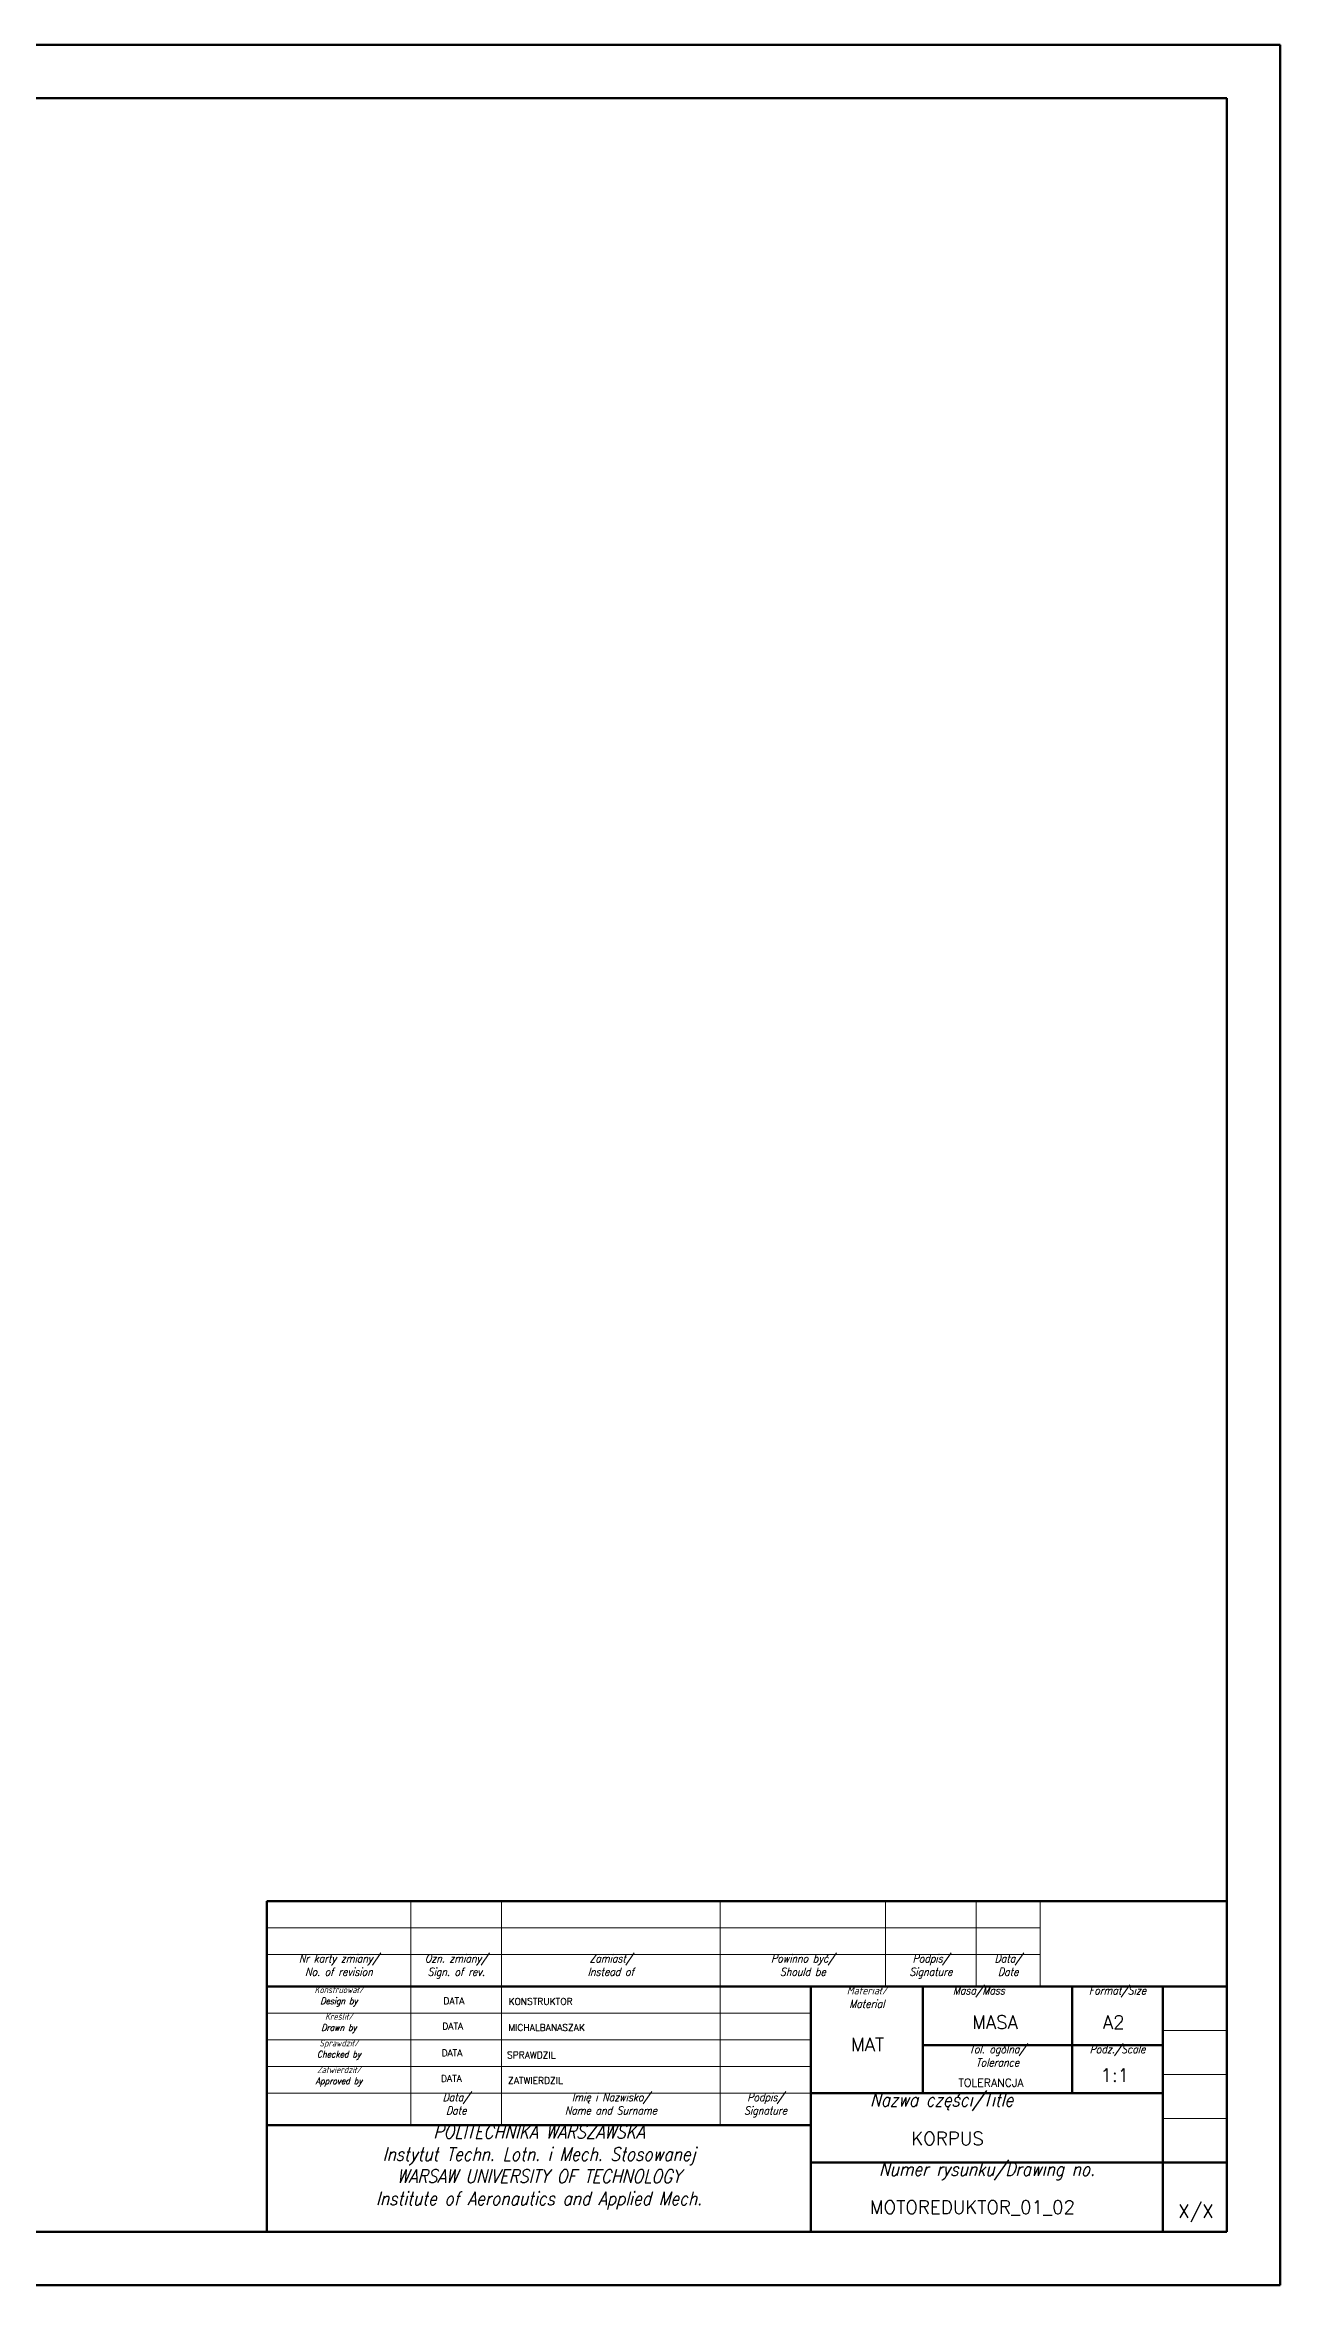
# Model space of a CAD drawing. Header units: millimetres. Extents: x 167046 to 168092, y 42817 to 43237.
# Drawn here: x 167568.6 to 167800.3, y 42816.7 to 43236.7 of the extents above; entities that cross this region are included whole.
import ezdxf
from ezdxf.enums import TextEntityAlignment as Align

# ---------------------------------------------------------------- set-up
doc = ezdxf.new("R2010")
doc.units = ezdxf.units.MM
doc.header["$LTSCALE"] = 0.5
for name, color, linetype, lineweight in [('111-NAPISY', 111, 'Continuous', 18), ('4-CIENKA CIĄGŁA', 4, 'Continuous', 18), ('41-GRUBA CIĄGŁA', 41, 'Continuous', 50)]:
    doc.layers.add(name, color=color, linetype=linetype, lineweight=lineweight)
doc.styles.get("Standard").update_dxf_attribs({"font": 'simplex.shx', "width": 0.85, "oblique": 15})

# ---------------------------------------------------------------- blocks, each defined once
blk = doc.blocks.new('A$Cdcd1f81a')
at = {"layer": '4-CIENKA CIĄGŁA'}
for p, q in [((27, 20), (27, 62)), ((44, 20), (44, 62)), ((85, 20), (85, 62)), ((116, 46), (116, 62)), ((133, 46), (133, 62)), ((145, 46), (145, 62)), ((0, 57), (145, 57)), ((0, 52), (145, 52)), ((0, 41), (102, 41)), ((0, 36), (102, 36)), ((168, 37.75), (180, 37.75)), ((0, 31), (102, 31)), ((168, 29.5), (180, 29.5)), ((0, 26), (102, 26)), ((168, 21.25), (180, 21.25))]:
    blk.add_line(p, q, dxfattribs=at)
at = {"layer": '41-GRUBA CIĄGŁA'}
for p, q in [((0, 62), (180, 62)), ((0, 0), (0, 62)), ((0, 46), (180, 46)), ((102, 0), (102, 46)), ((123, 26), (123, 46)), ((151, 26), (151, 46)), ((168, 26), (168, 46)), ((123, 35), (168, 35)), ((102, 26), (168, 26)), ((168, 26), (168, 0)), ((0, 20), (102, 20)), ((102, 13), (168, 13)), ((168, 13), (180, 13))]:
    blk.add_line(p, q, dxfattribs=at)
at = {"layer": '111-NAPISY', "attachment_point": 1}
for s, width, heights, insert, char_height in [('\\pxb0.33333,qc;Nr karty zmiany/\\P\\pb0.25;No. of revision', 27, [7.24], (0, 52), 1.5), ('\\pxb0.33333,qc;Ozn. zmiany/\\P\\pb0.33333;Sign. of rev.', 17, [6], (27, 52), 1.5), ('\\pxb0.33333,qc;Zamiast/\\PInstead of', 41, [6], (44, 52), 1.5), ('\\pxb0.33333,qc;Powinno być/\\PShould be', 31, [6], (85, 52), 1.5), ('\\pxb0.33333,qc;Podpis/\\PSignature', 17, [6], (116, 52), 1.5), ('\\pxb0.33333,qc;Data/\\PDate', 12, [6], (133, 52), 1.5), ('\\pxb0.332,qc;Masa/Mass', 21, [2.51], (123, 46), 1.5), ('\\pxb0.332,qc;Format/Size', 17, [2.51], (151, 46), 1.5), ('\\pxb0.25,qc;Konstruował/\\PDesign by', 27, [5], (0, 46), 1.25), ('\\pxb0.332,qc;Materiał/\\PMaterial', 21, [6], (102, 46), 1.5), ('\\pxb0.25333,qc;{\\H0.83333x;Kreślił/\\PDrawn by}', 27, [5], (0, 41), 1.5), ('\\pxb0.25,qc;Sprawdził/\\PChecked by', 27, [5], (0, 36), 1.25), ('\\pxb0.332,qc;Tol. ogólna/\\PTolerance', 28, [5.65], (123, 35), 1.5), ('\\pxb0.332,qc;Podz./Scale', 17, [2.51], (151, 35), 1.5), ('\\pxb0.25333,qc;Zatwierdził/\\PApproved by', 27, [5], (0, 31), 1.25), ('\\pxb0.33333,qc;Data/\\PDate', 17, [6], (27, 26), 1.5), ('\\pxb0.33333,qc;Imię i Nazwisko/\\PName and Surname', 41, [6], (44, 26), 1.5), ('\\pxb0.33333,qc;Podpis/\\PSignature', 17, [6], (85, 26), 1.5), ('\\pxb0.332,qc;Nazwa części/Title', 49, [3.53], (102, 26), 2.5), ('\\pxb0.332,qc;POLITECHNIKA WARSZAWSKA\\PInstytut Techn. Lotn. i Mech. Stosowanej\\PWARSAW UNIVERSITY OF TECHNOLOGY\\PInstitute of Aeronautics and Applied Mech.', 102, [20], (0, 20), 2.5), ('\\pxb0.332,qc;Numer rysunku/Drawing no.', 66, [3.53], (102, 13), 2.5)]:
    blk.add_mtext_dynamic_manual_height_columns(s, width=width, gutter_width=7.5, heights=heights, dxfattribs=dict(at, insert=insert, char_height=char_height))
at = {"layer": '111-NAPISY'}
for tag, p, height in [('DATA', (33.1, 42.66), 1.25), ('KONSTRUKTOR', (45.3, 42.58), 1.25), ('DATA', (32.88, 37.94), 1.25), ('KRESLIL', (45.26, 37.66), 1.25), ('MASA', (132.23, 38.03), 2.5), ('A', (156.74, 38.03), 2.5), ('DATA', (32.74, 32.91), 1.25), ('SPRAWDZIL', (45.03, 32.53), 1.25), ('MAT', (109.51, 33.85), 2.5), ('X:X', (156.3, 28.11), 2.5), ('DATA', (32.65, 28.11), 1.25), ('ZATWIERDZIL', (45.22, 27.73), 1.25), ('TOLERANCJA', (129.66, 27.22), 1.5), ('NR_RYSUNKU', (122.39, 3.39), 2.5), ('X/X', (170.87, 2.65), 2.5)]:
    blk.add_attdef(tag, p, '', height=height, dxfattribs=at)
blk.add_attdef('NAZWA_CZESCI', text='', height=2.5, dxfattribs=at).set_placement((120.81, 18.76), align=Align.TOP_LEFT)

msp = doc.modelspace()

# ---------------------------------------------------------------- linework, layer by layer
at = {"layer": '4-CIENKA CIĄGŁA'}
for p, q in [((167637.283, 42846.708), (167637.283, 42888.708)), ((167654.283, 42846.708), (167654.283, 42888.708)), ((167695.283, 42846.708), (167695.283, 42888.708)), ((167726.283, 42872.708), (167726.283, 42888.708)), ((167743.283, 42872.708), (167743.283, 42888.708)), ((167755.283, 42872.708), (167755.283, 42888.708)), ((167610.283, 42883.708), (167755.283, 42883.708)), ((167610.283, 42878.708), (167755.283, 42878.708)), ((167610.283, 42867.708), (167712.283, 42867.708)), ((167610.283, 42862.708), (167712.283, 42862.708)), ((167778.283, 42864.458), (167790.283, 42864.458)), ((167610.283, 42857.708), (167712.283, 42857.708)), ((167610.283, 42852.708), (167712.283, 42852.708)), ((167778.283, 42856.208), (167790.283, 42856.208)), ((167778.283, 42847.958), (167790.283, 42847.958))]:
    msp.add_line(p, q, dxfattribs=at)
at = {"layer": '41-GRUBA CIĄGŁA'}
for p, q in [((167206.283, 43236.708), (167800.283, 43236.708)), ((167800.283, 43236.708), (167800.283, 42816.708)), ((167790.283, 43226.708), (167226.283, 43226.708)), ((167790.283, 42826.708), (167790.283, 43226.708)), ((167610.283, 42888.708), (167790.283, 42888.708)), ((167610.283, 42826.708), (167610.283, 42888.708)), ((167610.283, 42872.708), (167790.283, 42872.708)), ((167712.283, 42826.708), (167712.283, 42872.708)), ((167733.283, 42852.708), (167733.283, 42872.708)), ((167761.283, 42852.708), (167761.283, 42872.708)), ((167778.283, 42852.708), (167778.283, 42872.708)), ((167733.283, 42861.708), (167778.283, 42861.708)), ((167712.283, 42852.708), (167778.283, 42852.708)), ((167778.283, 42852.708), (167778.283, 42826.708)), ((167610.283, 42846.708), (167712.283, 42846.708)), ((167712.283, 42839.708), (167778.283, 42839.708)), ((167778.283, 42839.708), (167790.283, 42839.708)), ((167226.283, 42826.708), (167790.283, 42826.708)), ((167206.283, 42816.708), (167800.283, 42816.708))]:
    msp.add_line(p, q, dxfattribs=at)

# ---------------------------------------------------------------- block references
at = {"layer": '111-NAPISY'}
msp.add_blockref('A$Cdcd1f81a', (167610.283, 42826.708), dxfattribs=at)

# ---------------------------------------------------------------- texts
at = {"layer": '111-NAPISY', "attachment_point": 1}
for s, width, heights, insert, char_height in [('\\pxb0.33333,qc;Nr karty zmiany/\\P\\pb0.25;No. of revision', 27, [7.24], (167610.283, 42878.708), 1.5), ('\\pxb0.33333,qc;Ozn. zmiany/\\P\\pb0.33333;Sign. of rev.', 17, [6], (167637.283, 42878.708), 1.5), ('\\pxb0.33333,qc;Zamiast/\\PInstead of', 41, [6], (167654.283, 42878.708), 1.5), ('\\pxb0.33333,qc;Powinno być/\\PShould be', 31, [6], (167695.283, 42878.708), 1.5), ('\\pxb0.33333,qc;Podpis/\\PSignature', 17, [6], (167726.283, 42878.708), 1.5), ('\\pxb0.33333,qc;Data/\\PDate', 12, [6], (167743.283, 42878.708), 1.5), ('\\pxb0.25,qc;Konstruował/\\PDesign by', 27, [5], (167610.283, 42872.708), 1.25), ('\\pxb0.332,qc;Materiał/\\PMaterial', 21, [6], (167712.283, 42872.708), 1.5), ('\\pxb0.332,qc;Masa/Mass', 21, [2.512], (167733.283, 42872.708), 1.5), ('\\pxb0.332,qc;Format/Size', 17, [2.512], (167761.283, 42872.708), 1.5), ('\\pxb0.25333,qc;{\\H0.83333x;Kreślił/\\PDrawn by}', 27, [5], (167610.283, 42867.708), 1.5), ('\\pxb0.25,qc;Sprawdził/\\PChecked by', 27, [5], (167610.283, 42862.708), 1.25), ('\\pxb0.332,qc;Tol. ogólna/\\PTolerance', 28, [5.653], (167733.283, 42861.708), 1.5), ('\\pxb0.332,qc;Podz./Scale', 17, [2.512], (167761.283, 42861.708), 1.5), ('\\pxb0.25333,qc;Zatwierdził/\\PApproved by', 27, [5], (167610.283, 42857.708), 1.25), ('\\pxb0.33333,qc;Data/\\PDate', 17, [6], (167637.283, 42852.708), 1.5), ('\\pxb0.33333,qc;Imię i Nazwisko/\\PName and Surname', 41, [6], (167654.283, 42852.708), 1.5), ('\\pxb0.33333,qc;Podpis/\\PSignature', 17, [6], (167695.283, 42852.708), 1.5), ('\\pxb0.332,qc;Nazwa części/Title', 49, [3.533], (167712.283, 42852.708), 2.5), ('\\pxb0.332,qc;POLITECHNIKA WARSZAWSKA\\PInstytut Techn. Lotn. i Mech. Stosowanej\\PWARSAW UNIVERSITY OF TECHNOLOGY\\PInstitute of Aeronautics and Applied Mech.', 102, [20], (167610.283, 42846.708), 2.5), ('\\pxb0.332,qc;Numer rysunku/Drawing no.', 66, [3.533], (167712.283, 42839.708), 2.5)]:
    msp.add_mtext_dynamic_manual_height_columns(s, width=width, gutter_width=7.5, heights=heights, dxfattribs=dict(at, insert=insert, char_height=char_height))
at = {"layer": '111-NAPISY'}
for tag, p, s, height in [('DATA', (167643.387, 42869.371), '', 1.25), ('KONSTRUKTOR', (167655.586, 42869.284), '', 1.25), ('DATA', (167643.158, 42864.65), '', 1.25), ('MICHALBANASZAK', (167655.546, 42864.371), '', 1.25), ('MASA', (167742.511, 42864.742), '', 2.5), ('A2', (167767.021, 42864.742), '', 2.5), ('MAT', (167719.795, 42860.561), '', 2.5), ('DATA', (167643.026, 42859.618), '', 1.25), ('SPRAWDZIL', (167655.316, 42859.234), '', 1.25), ('1:1', (167766.583, 42854.819), '1:1', 2.5), ('DATA', (167642.93, 42854.822), '', 1.25), ('ZATWIERDZIL', (167655.508, 42854.438), '', 1.25), ('TOLERANCJA', (167739.948, 42853.923), 'ISO 2768-m', 1.5), ('MOTOREDUKTOR_01_02', (167723.346, 42830.096), '', 2.5), ('X/X', (167781.152, 42829.362), '1/1', 2.5)]:
    msp.add_attdef(tag, p, s, height=height, dxfattribs=at)
msp.add_attdef('KORPUS', text='Szafa1', height=2.5, dxfattribs=at).set_placement((167731.09, 42845.468), align=Align.TOP_LEFT)

doc.saveas('drawing.dxf')
